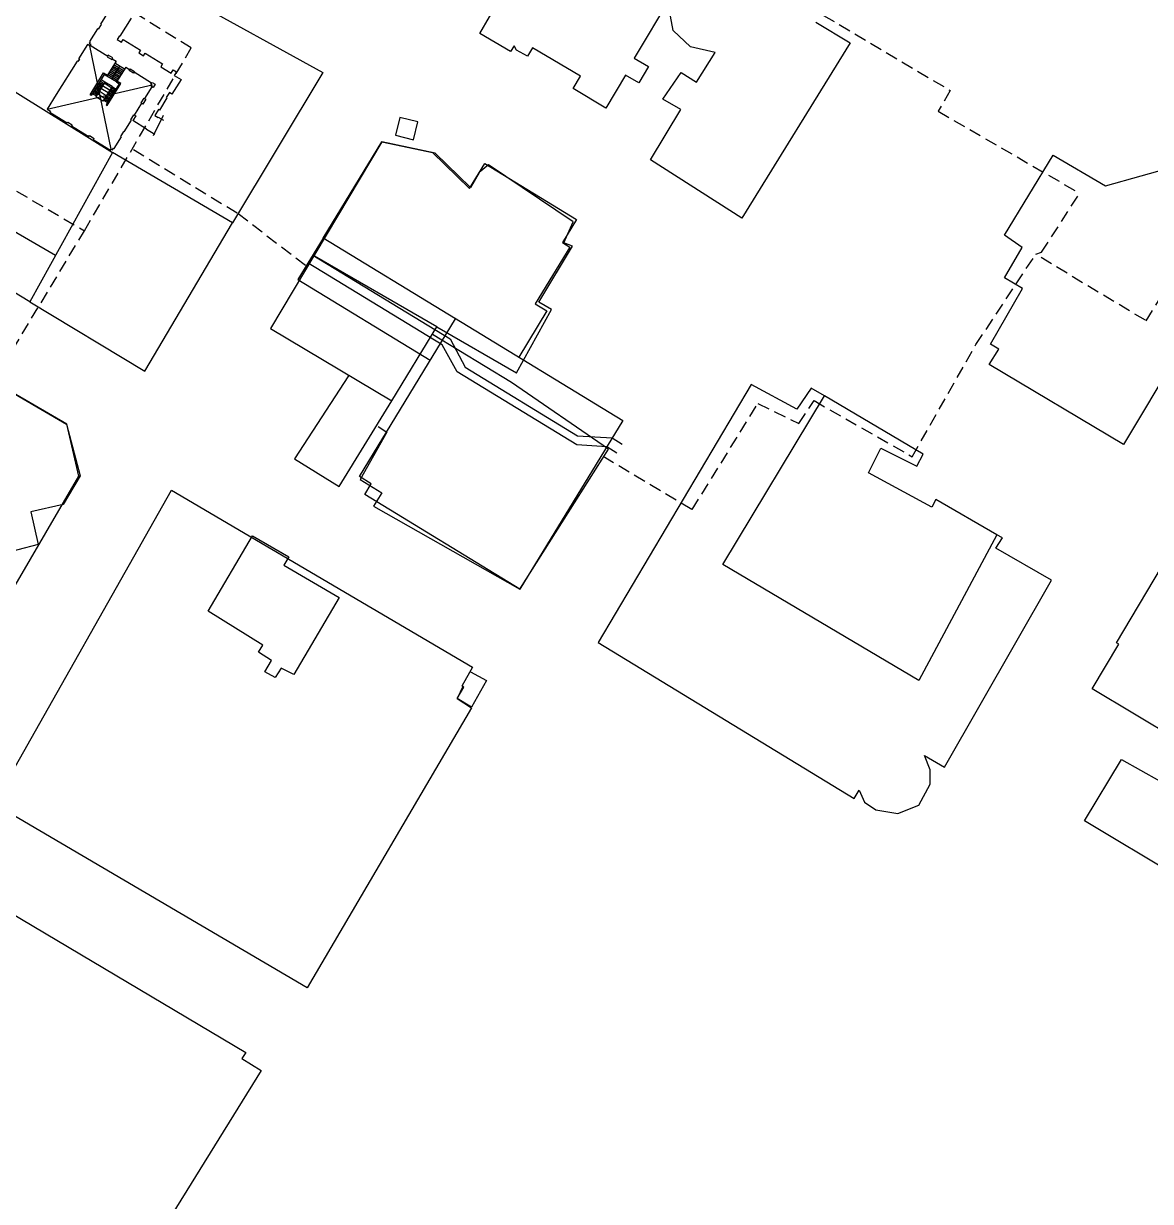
# Model space of a CAD drawing. Header units: inches. Extents: x 2320 to 12644, y -1199 to 8127.
# Drawn here: x 6858 to 8343, y 2066 to 3618 of the extents above; entities that cross this region are included whole.
import ezdxf

# ---------------------------------------------------------------- set-up
doc = ezdxf.new("R2010")
doc.units = ezdxf.units.IN
doc.header["$LTSCALE"] = 32
doc.header["$MEASUREMENT"] = 0
doc.linetypes.add('DASHED', pattern=[0.75, 0.5, -0.25])
doc.layers.add('Buildings', color=1, linetype='Continuous')
doc.layers.add('Floor Plan', color=4, linetype='Continuous')
doc.layers.add('Pathways', color=30, linetype='DASHED', lineweight=30)

msp = doc.modelspace()

# ---------------------------------------------------------------- linework, layer by layer
at = {"layer": 'Buildings'}
for p, q in [((7740.3, 3703.2), (7662.5, 3572.8)), ((7039.4, 3671.8), (7252.5, 3554)), ((7459.4, 3605.4), (7484.5, 3649.3)), ((7713.9, 3609.1), (7710.2, 3627.9)), ((7901.7, 3620), (7947.2, 3592.8)), ((7499.5, 3581.5), (7459.4, 3605.4)), ((7736.5, 3587.8), (7713.9, 3609.1)), ((6735.9, 3597.8), (6975.3, 3448.4)), ((7504.5, 3589.1), (7499.5, 3581.5)), ((7507.3, 3583.5), (7504.5, 3589.1)), ((7528.4, 3586.6), (7522.1, 3575.3)), ((7592, 3549.1), (7528.4, 3586.6)), ((7769.1, 3580.3), (7736.5, 3587.8)), ((7947.2, 3592.8), (7804.2, 3362.1)), ((7522.1, 3575.3), (7507.3, 3583.5)), ((7662.5, 3572.8), (7681.4, 3561.6)), ((7744.6, 3541.1), (7769.1, 3580.3)), ((7681.4, 3561.6), (7668.8, 3540.2)), ((7252.5, 3554), (7133.4, 3355.8)), ((7582.3, 3532.6), (7592, 3549.1)), ((7651.2, 3550.2), (7625.2, 3506.9)), ((7668.8, 3540.2), (7651.2, 3550.2)), ((7700.1, 3518.9), (7724.2, 3553.8)), ((7724.2, 3553.8), (7744.6, 3541.1)), ((7625.2, 3506.9), (7582.3, 3532.6)), ((7724, 3505.1), (7700.1, 3518.9)), ((7683.8, 3438.6), (7724, 3505.1)), ((7330.3, 3462.4), (7183.6, 3216.7)), ((7400.5, 3447.4), (7330.3, 3462.4)), ((8546.5, 3464.9), (8307, 3063.7)), ((6975.3, 3448.4), (6866.3, 3251.8)), ((7133.4, 3355.8), (6975.3, 3448.4)), ((7446.9, 3402.2), (7400.5, 3447.4)), ((7470.7, 3432.3), (7458.2, 3422.3)), ((7582.3, 3357.1), (7470.7, 3432.3)), ((7804.2, 3362.1), (7683.8, 3438.6)), ((8150.3, 3339.5), (8214.2, 3444.9)), ((8214.2, 3444.9), (8283.2, 3404.7)), ((8283.2, 3404.7), (8427.4, 3444.9)), ((7458.2, 3422.3), (7446.9, 3402.2)), ((6815.2, 3362.5), (6900.2, 3313.2)), ((7018, 3160.2), (7133.4, 3355.8)), ((7569.7, 3329.5), (7582.3, 3357.1)), ((8173.5, 3323.3), (8150.3, 3339.5)), ((7537, 3251.2), (7581.3, 3325.1)), ((7581.3, 3325.1), (7569.7, 3329.5)), ((8150.3, 3283.1), (8173.5, 3323.3)), ((7241.4, 3311.8), (7240.6, 3312.3)), ((7402.7, 3218.6), (7241.4, 3311.8)), ((6866.3, 3251.8), (6779.8, 3304.4)), ((6572.9, 3289.4), (6914.8, 3090.4)), ((8174.1, 3269.3), (8150.3, 3283.1)), ((8131.7, 3195.7), (8174.1, 3269.3)), ((6866.3, 3251.8), (7018, 3160.2)), ((7553.4, 3241.7), (7537, 3251.2)), ((7507.7, 3157.9), (7553.4, 3241.7)), ((7183.6, 3216.7), (7343.3, 3121.3)), ((7343.3, 3121.3), (7402.7, 3218.6)), ((7402.7, 3218.6), (7507.7, 3157.9)), ((7500.8, 3145.2), (7396.7, 3208.8)), ((8130.2, 3169), (8142.8, 3189.1)), ((8142.8, 3189.1), (8131.7, 3195.7)), ((8307, 3063.7), (8130.2, 3169)), ((7286.4, 3154), (7214.9, 3044.9)), ((7505.8, 3159), (7507.7, 3157.9)), ((7628.7, 3057.4), (7500.8, 3145.2)), ((7816.8, 3142.7), (7614.9, 2802.9)), ((7876.9, 3110.1), (7816.8, 3142.7)), ((7895.8, 3137.7), (7876.9, 3110.1)), ((7913.3, 3127.6), (7895.8, 3137.7)), ((7273.8, 3008.5), (7343.4, 3121.2)), ((7343.4, 3121.2), (7343.3, 3121.3)), ((7779.1, 2905.7), (7913.3, 3127.6)), ((6914.8, 3090.4), (6932.8, 3022.3)), ((7336.5, 3080), (7301.4, 3017.3)), ((7325.2, 3087.5), (7336.5, 3080)), ((7214.9, 3044.9), (7273.8, 3008.5)), ((7512.1, 2873.1), (7628.7, 3057.4)), ((6932.8, 3022.3), (6910.2, 2984.7)), ((7301.4, 3017.3), (7330.3, 2999.8)), ((6823.7, 2598.5), (7053.2, 3003.5)), ((7053.2, 3003.5), (7449.4, 2770.3)), ((7330.3, 2999.8), (7319, 2982.2)), ((6910.2, 2984.7), (6867.6, 2974.7)), ((7319, 2982.2), (7512.1, 2873.1)), ((6867.6, 2974.7), (6877.6, 2932)), ((7101.5, 2844.2), (7159.7, 2943.3)), ((7159.7, 2943.3), (7207.4, 2915.7)), ((8140.3, 2944.6), (8037.4, 2752.7)), ((8139, 2927), (8147.8, 2940.8)), ((8147.8, 2940.8), (8140.3, 2944.6)), ((6877.6, 2932), (6816.2, 2915.7)), ((8212, 2884.9), (8139, 2927)), ((7207.4, 2915.7), (7200.9, 2904.6)), ((7200.9, 2904.6), (7273.8, 2861.8)), ((8037.4, 2752.7), (7779.1, 2905.7)), ((8297.8, 2802.1), (8357.2, 2902)), ((8071.3, 2638.6), (8212, 2884.9)), ((7273.8, 2861.8), (7214.4, 2760.5)), ((7173.5, 2799.1), (7101.5, 2844.2)), ((7167.7, 2789.8), (7173.5, 2799.1)), ((7614.9, 2802.9), (7952.2, 2597.3)), ((8265.6, 2741.5), (8300.7, 2800.4)), ((8300.7, 2800.4), (8297.8, 2802.1)), ((7184.8, 2779.1), (7167.7, 2789.8)), ((7176, 2764), (7184.8, 2779.1)), ((7189.8, 2756.5), (7176, 2764)), ((7197.3, 2769), (7189.8, 2756.5)), ((7214.4, 2760.5), (7197.3, 2769)), ((7449.4, 2770.3), (7435.6, 2745.2)), ((7446.9, 2764), (7468.2, 2752.7)), ((7468.2, 2752.7), (7448.1, 2717.6)), ((7436.8, 2744.6), (7429.3, 2728.9)), ((7429.3, 2728.9), (7438.1, 2744)), ((7435.6, 2745.2), (7436.8, 2744.6)), ((7438.1, 2744), (7436.8, 2744.6)), ((8390.1, 2667.3), (8265.6, 2741.5)), ((7429.3, 2728.9), (7448.1, 2716.4)), ((7448.1, 2717.6), (7429.3, 2728.9)), ((7448.1, 2716.4), (7231.9, 2347.5)), ((8052.5, 2634.9), (8045, 2653.7)), ((8045, 2653.7), (8071.3, 2638.6)), ((8255.8, 2567.5), (8304.5, 2648.7)), ((8304.5, 2648.7), (8354.3, 2620.2)), ((8052.5, 2616.1), (8052.5, 2634.9)), ((7952.2, 2597.3), (7958.7, 2608)), ((7958.7, 2608), (7966, 2592.2)), ((8037.4, 2588.5), (8052.5, 2616.1)), ((7231.9, 2347.5), (6823.7, 2587.2)), ((7966, 2592.2), (7981, 2582.2)), ((7981, 2582.2), (8009.8, 2577.2)), ((8009.8, 2577.2), (8037.4, 2588.5)), ((8498.5, 2421.9), (8255.8, 2567.5))]:
    msp.add_line(p, q, dxfattribs=at)
for points in [[(8140.3, 2944.6), (8060, 2991), (8054.5, 2981.1), (7971, 3026.1), (7987.3, 3058.7), (8034.9, 3034.9), (8043, 3051.1), (7913.3, 3127.6)], [(6792.4, 2475.6), (7151, 2262.5), (7145.9, 2254.5), (7171, 2238.7), (6936.5, 1860), (6920.2, 1871.3), (6915.1, 1863.8), (6700.8, 1989.1), (6698.3, 1986.6), (6570.4, 2059.4), (6586.7, 2092), (6560.4, 2102), (6628.1, 2206.1), (6615.6, 2211.1), (6668.2, 2292.6), (6684.4, 2283.5), (6792.4, 2475.6)]]:
    msp.add_lwpolyline(points, dxfattribs=at)
at = {"layer": 'Floor Plan'}
for p, q in [((6974.3, 3641.7), (6959.4, 3617.6)), ((6960.2, 3617.1), (6956.4, 3610.9)), ((6959.4, 3617.6), (6960.2, 3617.1)), ((7000, 3625.5), (6985.2, 3601.7)), ((6955.4, 3611.4), (6945.2, 3594.9)), ((6956.4, 3610.9), (6955.4, 3611.4)), ((6984.4, 3602.2), (6981.5, 3597.5)), ((6985.2, 3601.7), (6984.4, 3602.2)), ((6942.2, 3590.8), (6930.6, 3572.1)), ((6943.2, 3590.2), (6942.2, 3590.8)), ((6945.4, 3588.8), (6943.2, 3590.2)), ((6946, 3594.5), (6944.8, 3592.5)), ((6944.8, 3592.5), (6946.9, 3591.3)), ((6945.2, 3594.9), (6946, 3594.5)), ((6946.9, 3591.3), (6945.4, 3588.8)), ((6973.6, 3453), (6945.4, 3588.8)), ((6946.1, 3589.8), (6969.1, 3575.5)), ((6981.5, 3597.5), (6987.3, 3593.9)), ((6987.3, 3593.9), (6989.4, 3597.4)), ((6989.4, 3597.4), (7012.3, 3583.2)), ((6931.7, 3571.4), (6929.7, 3568.2)), ((6930.6, 3572.1), (6931.7, 3571.4)), ((6969.8, 3576.6), (6968.5, 3574.4)), ((6968.5, 3574.4), (6974.3, 3570.8)), ((6975.7, 3573), (6969.8, 3576.6)), ((6974.3, 3570.8), (6975.7, 3573)), ((6975, 3571.9), (6980.1, 3568.8)), ((7012.3, 3583.2), (7010.2, 3579.7)), ((7010.2, 3579.7), (7016.2, 3576)), ((7016.2, 3576), (7018.3, 3579.4)), ((7018.3, 3579.4), (7041.3, 3565.1)), ((6928.6, 3568.9), (6901.2, 3524.7)), ((6929.7, 3568.2), (6928.6, 3568.9)), ((6980.1, 3568.8), (6968, 3549.1)), ((6985, 3548.7), (6972.6, 3556.4)), ((6986.2, 3550.6), (6973.8, 3558.3)), ((6974.3, 3545.2), (6984.8, 3562.2)), ((6987.4, 3552.5), (6975, 3560.3)), ((6988.5, 3554.3), (6976, 3562)), ((6989.7, 3556.2), (6977.2, 3563.9)), ((6991, 3558.4), (6978.6, 3566.1)), ((6992.8, 3560.9), (6980.5, 3541.4)), ((6992.8, 3560.9), (6997.8, 3557.8)), ((6997.2, 3556.7), (6998.5, 3558.8)), ((7003, 3553), (6997.2, 3556.7)), ((6998.5, 3558.8), (7004.4, 3555.2)), ((7004.4, 3555.2), (7003, 3553)), ((7041.3, 3565.1), (7039, 3561.3)), ((7039, 3561.3), (7052.4, 3553)), ((7052.4, 3553), (7055.2, 3557.5)), ((7055.2, 3557.5), (7059.5, 3554.8)), ((7059.5, 3554.8), (7056.6, 3550.1)), ((6945.8, 3524.3), (6963.6, 3553.4)), ((6964.2, 3551.4), (6947.1, 3523.5)), ((6965.3, 3541.3), (6953.4, 3521.8)), ((6957, 3539.7), (6962.3, 3536.5)), ((6957.9, 3541.2), (6963.2, 3538)), ((6958.9, 3542.8), (6964.2, 3539.5)), ((6965.3, 3541.3), (6959.9, 3544.5)), ((6963.6, 3553.4), (6968.8, 3550.3)), ((6968, 3549.1), (6964.2, 3551.4)), ((6973.7, 3533.7), (6964.3, 3539.7)), ((6974.7, 3535.4), (6965.3, 3541.3)), ((6980.5, 3541.4), (6968, 3549.1)), ((6968.2, 3510.4), (6986.4, 3539.3)), ((6981.6, 3543.2), (6969.2, 3550.9)), ((6982.7, 3545), (6970.3, 3552.7)), ((6983.9, 3546.9), (6971.5, 3554.6)), ((6980.5, 3541.4), (6984.3, 3538.9)), ((6986.4, 3539.3), (6981.2, 3542.6)), ((7026.8, 3539.8), (7003.7, 3554.1)), ((7026, 3538.6), (7027.5, 3540.9)), ((7027.5, 3540.9), (7031.5, 3538.4)), ((7065.6, 3544.6), (7053.7, 3525.3)), ((7056.6, 3550.1), (7065.6, 3544.6)), ((6889.4, 3505.6), (7027.7, 3537.5)), ((6901.2, 3524.7), (6889.4, 3505.6)), ((6947.1, 3523.5), (6945.8, 3524.3)), ((6948.9, 3526.4), (6954.2, 3523.2)), ((6949.8, 3527.9), (6955.1, 3524.7)), ((6950.8, 3529.5), (6956.1, 3526.2)), ((6951.6, 3530.8), (6956.9, 3527.6)), ((6952.5, 3532.3), (6957.8, 3529.1)), ((6953.5, 3533.9), (6958.8, 3530.7)), ((6954.3, 3535.3), (6959.6, 3532)), ((6955.2, 3536.8), (6960.5, 3533.5)), ((6964.9, 3519.8), (6955.7, 3525.6)), ((6956.2, 3538.3), (6961.5, 3535.1)), ((6967.1, 3523.2), (6957.8, 3529.1)), ((6969.5, 3527), (6960.1, 3532.9)), ((6971.6, 3530.4), (6962.2, 3536.3)), ((6974.7, 3535.4), (6962.5, 3516)), ((6984.3, 3538.9), (6966.9, 3511.2)), ((6973.4, 3521.6), (6968.1, 3524.9)), ((6974.2, 3522.9), (6969, 3526.2)), ((6975.2, 3524.4), (6969.9, 3527.7)), ((6976.2, 3526), (6970.9, 3529.3)), ((6977, 3527.3), (6971.7, 3530.6)), ((6977.9, 3528.8), (6972.7, 3532.1)), ((6978.9, 3530.4), (6973.7, 3533.7)), ((6974.7, 3535.4), (6980, 3532.1)), ((7017.8, 3519.5), (7027.5, 3535)), ((7027.7, 3537.5), (7026, 3538.6)), ((7026.5, 3535.6), (7027.7, 3537.5)), ((7027.5, 3535), (7026.5, 3535.6)), ((7028.9, 3534.2), (7027.5, 3535)), ((7031.5, 3538.4), (7028.9, 3534.2)), ((7050.2, 3527.5), (7046.2, 3521)), ((7053.7, 3525.3), (7050.2, 3527.5)), ((6962.5, 3516), (6953.4, 3521.8)), ((6968.7, 3514.1), (6963.4, 3517.4)), ((6969.6, 3515.6), (6964.4, 3518.9)), ((6970.6, 3517.2), (6965.4, 3520.5)), ((6971.5, 3518.5), (6966.2, 3521.8)), ((6966.9, 3511.2), (6968.2, 3510.4)), ((6972.4, 3520), (6967.1, 3523.3)), ((7004.2, 3497.7), (7013.8, 3513.3)), ((7013, 3513.8), (7016.9, 3520.1)), ((7013.8, 3513.3), (7013, 3513.8)), ((7015.5, 3512.3), (7013.8, 3513.3)), ((7019.4, 3518.6), (7015.5, 3512.3)), ((7016.9, 3520.1), (7017.8, 3519.5)), ((7017.8, 3519.5), (7019.4, 3518.6)), ((7047, 3520.5), (7037.1, 3504.4)), ((7046.2, 3521), (7047, 3520.5)), ((6889.4, 3505.6), (6893.7, 3502.9)), ((6893.7, 3502.9), (6892.9, 3501.7)), ((6892.9, 3501.7), (6915.7, 3487.5)), ((6999.7, 3491.7), (7003.6, 3498.1)), ((7005.9, 3496.7), (7002, 3490.4)), ((7003.6, 3498.1), (7004.2, 3497.7)), ((7004.2, 3497.7), (7005.9, 3496.7)), ((7041.9, 3497.4), (7028.8, 3470.5)), ((7036, 3505.1), (7031.1, 3497.2)), ((7031.1, 3497.2), (7035.4, 3494.6)), ((7035.4, 3494.6), (7035.7, 3495.2)), ((7035.7, 3495.2), (7042.6, 3490.9)), ((7037.1, 3504.4), (7036, 3505.1)), ((7353.9, 3494.7), (7348, 3471.1)), ((7377.7, 3488.7), (7353.9, 3494.7)), ((6915.7, 3487.5), (6916.4, 3488.6)), ((6916.4, 3488.6), (6922.4, 3484.9)), ((6922.4, 3484.9), (6921.5, 3483.5)), ((6921.5, 3483.5), (6944.2, 3469.4)), ((6990.8, 3475.6), (7000.5, 3491.2)), ((7000.5, 3491.2), (6999.7, 3491.7)), ((7020, 3479.2), (7002, 3490.4)), ((7020, 3479.2), (7031, 3472.4)), ((7371.8, 3465), (7377.7, 3488.7)), ((6944.2, 3469.4), (6945, 3470.7)), ((6945, 3470.7), (6951, 3467)), ((6951, 3467), (6950, 3465.5)), ((6950, 3465.5), (6972.7, 3451.5)), ((6977.5, 3453.7), (6987, 3469.2)), ((6986.2, 3469.7), (6990.2, 3476)), ((6987, 3469.2), (6986.2, 3469.7)), ((6990.2, 3476), (6990.8, 3475.6)), ((7253, 3335.7), (7330.3, 3462.4)), ((7330.3, 3462.4), (7396.9, 3448.6)), ((7348, 3471.1), (7371.8, 3465)), ((6972.7, 3451.5), (6973.6, 3453)), ((6973.6, 3453), (6975.3, 3452)), ((6975.3, 3452), (6976.7, 3454.2)), ((6976.7, 3454.2), (6977.5, 3453.7)), ((7396.9, 3448.6), (7445.7, 3401.2)), ((7445.7, 3401.2), (7465.6, 3433.8)), ((7465.6, 3433.8), (7586.6, 3360)), ((7586.6, 3360), (7568.2, 3329.7)), ((7253, 3335.7), (7219.6, 3280.9)), ((7427.3, 3229.4), (7253, 3335.7)), ((7577.8, 3323.8), (7532.1, 3248.9)), ((7568.2, 3329.7), (7577.8, 3323.8)), ((7239.2, 3313), (7420.1, 3202.7)), ((7409.8, 3195), (7232.9, 3302.8)), ((7219.6, 3280.9), (7393.9, 3174.6)), ((7532.1, 3248.9), (7547.4, 3239.6)), ((7300.5, 3021.4), (7427.3, 3229.4)), ((7425.7, 3230.4), (7647.5, 3095.2)), ((7547.4, 3239.6), (7510.4, 3178.8)), ((6915, 3090.3), (6727.9, 3199.3)), ((7420.1, 3202.7), (7439.7, 3165.4)), ((7429.4, 3159.3), (7409.8, 3195)), ((7586.8, 3063.3), (7429.4, 3159.3)), ((7439.7, 3165.4), (7588, 3075)), ((6930.8, 3021.8), (6915, 3090.3)), ((7647.5, 3095.2), (7512.1, 2873.1)), ((7588, 3075), (7633.3, 3072.2)), ((7626.3, 3060.5), (7586.8, 3063.3)), ((7639.5, 3052.4), (7626.3, 3060.5)), ((7633.3, 3072.2), (7646.6, 3064.1)), ((6741.3, 2696.6), (6930.8, 3021.8)), ((7316.1, 3011.9), (7300.5, 3021.4)), ((7307.6, 2997.8), (7316.1, 3011.9)), ((7512.1, 2873.1), (7307.6, 2997.8))]:
    msp.add_line(p, q, dxfattribs=at)
at = {"layer": 'Pathways'}
msp.add_line((6819.3, 3147.7), (6938.4, 3345.3), dxfattribs=at)
for points in [[(8198.4, 3310.4), (8337.1, 3226.7), (8378.5, 3294.4), (8426.8, 3264.3), (8543.4, 3233.6), (8638, 3184.1), (8665.6, 3177.8), (8678.2, 3176.5), (8699.5, 3177.8), (8727.1, 3184.1), (8747.1, 3192.8), (8772.2, 3211.7), (8793.5, 3239.2), (8842.4, 3212.9), (8871.3, 3261.8), (8899.5, 3390.3), (9214.8, 3917.6), (9181, 3941.4), (9165.5, 3919.5), (8866.2, 4095.6), (8836.1, 4098.1), (8769.1, 4140.1)], [(6724.6, 3470), (6938.4, 3345.3), (7079.1, 3586.3), (6993, 3639.2), (7082.5, 3798.6)], [(7912, 3629.2), (8078.8, 3530.1), (8063, 3502.8), (8249.3, 3394.7)], [(7003, 3452.4), (7140.7, 3368), (7233.5, 3297)], [(7621.5, 3048.1), (7739, 2977.9), (7825.5, 3117.6), (7879.4, 3091.3), (7899.5, 3121.4), (8028.7, 3047.4), (8112.7, 3195.4), (8191.7, 3314.5), (8199.2, 3317), (8249.3, 3394.7)]]:
    msp.add_lwpolyline(points, dxfattribs=at)

doc.saveas('drawing.dxf')
